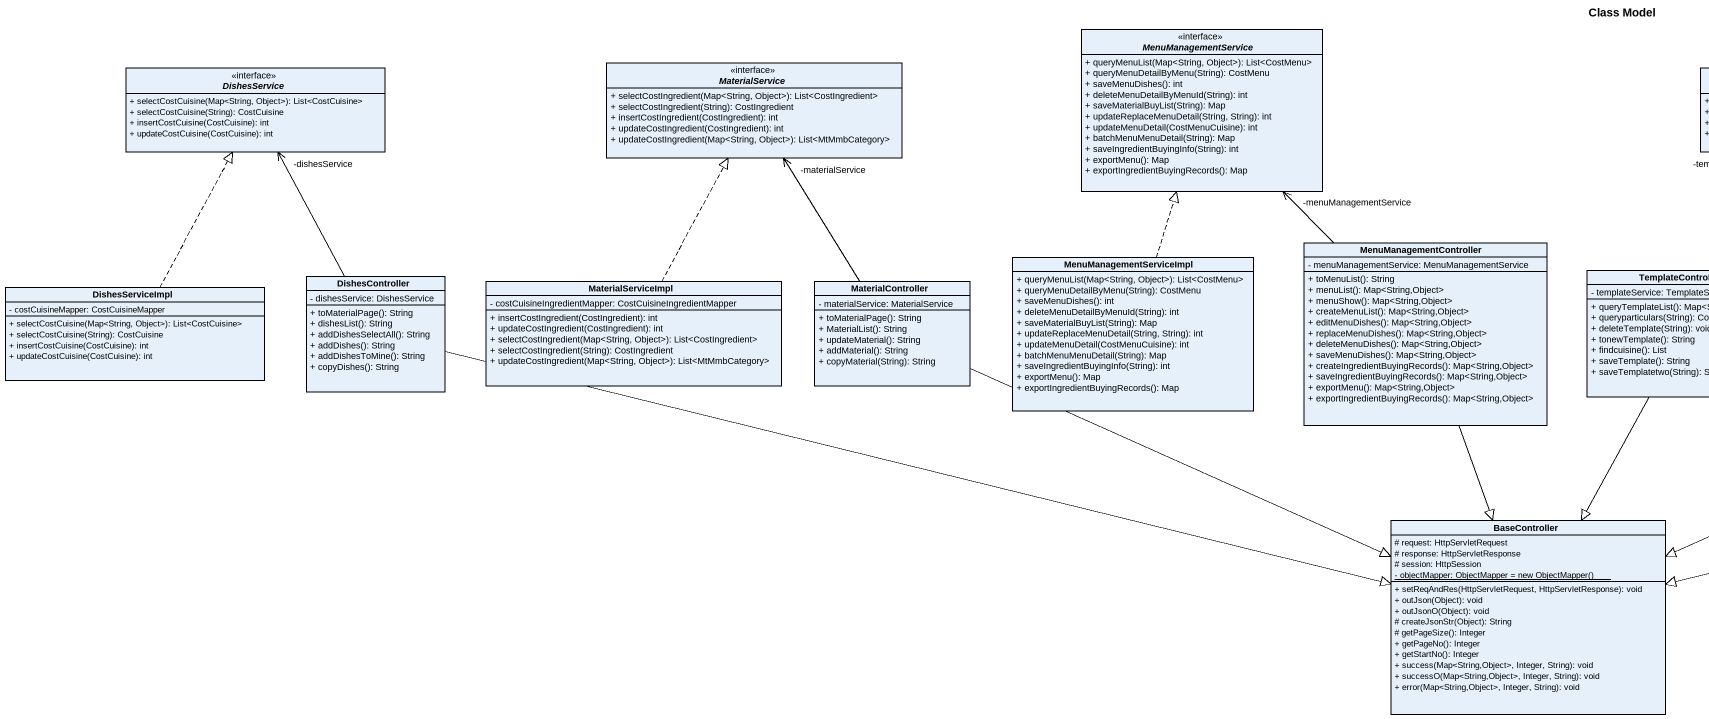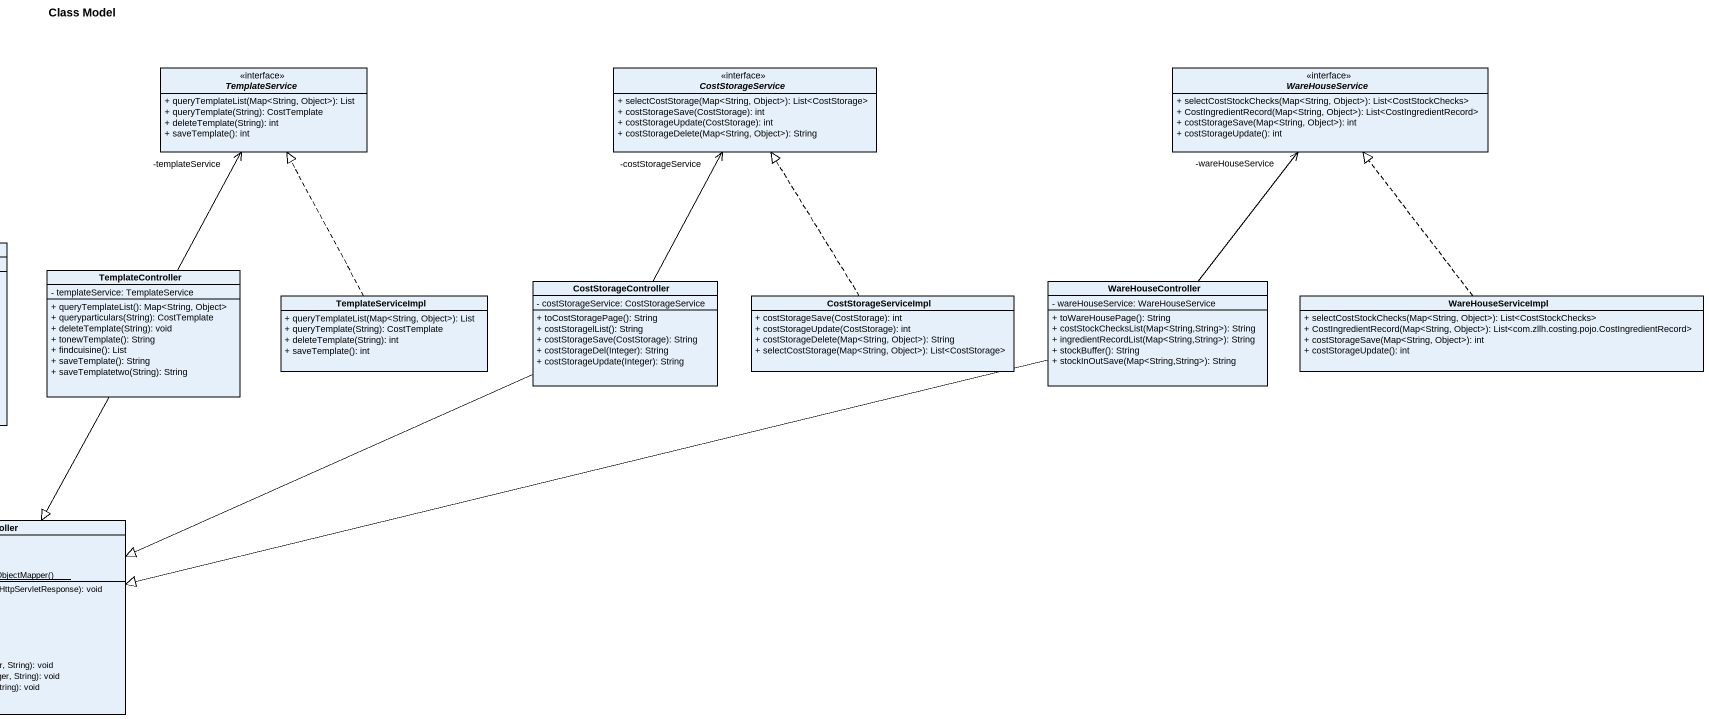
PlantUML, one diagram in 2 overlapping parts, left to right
@startuml
title Class Model
hide circle
hide empty members
skinparam classAttributeIconSize 0
interface MenuManagementService {
  + queryMenuList(Map<String, Object>): List<CostMenu>
  + queryMenuDetailByMenu(String): CostMenu
  + saveMenuDishes(): int
  + deleteMenuDetailByMenuId(String): int
  + saveMaterialBuyList(String): Map
  + updateReplaceMenuDetail(String, String): int
  + updateMenuDetail(CostMenuCuisine): int
  + batchMenuMenuDetail(String): Map
  + saveIngredientBuyingInfo(String): int
  + exportMenu(): Map
  + exportIngredientBuyingRecords(): Map
}
interface DishesService <<interface>> {
  + selectCostCuisine(Map<String, Object>): List<CostCuisine>
  + selectCostCuisine(String): CostCuisine
  + insertCostCuisine(CostCuisine): int
  + updateCostCuisine(CostCuisine): int
}
interface MaterialService <<interface>> {
  + selectCostIngredient(Map<String, Object>): List<CostIngredient>
  + selectCostIngredient(String): CostIngredient
  + insertCostIngredient(CostIngredient): int
  + updateCostIngredient(CostIngredient): int
  + updateCostIngredient(Map<String, Object>): List<MtMmbCategory>
}
interface TemplateService <<interface>> {
  + queryTemplateList(Map<String, Object>): List
  + queryTemplate(String): CostTemplate
  + deleteTemplate(String): int
  + saveTemplate(): int
}
interface CostStorageService {
  + selectCostStorage(Map<String, Object>): List<CostStorage>
  + costStorageSave(CostStorage): int
  + costStorageUpdate(CostStorage): int
  + costStorageDelete(Map<String, Object>): String
}
interface WareHouseService {
  + selectCostStockChecks(Map<String, Object>): List<CostStockChecks>
  + CostIngredientRecord(Map<String, Object>): List<CostIngredientRecord>
  + costStorageSave(Map<String, Object>): int
  + costStorageUpdate(): int
}
class DishesController {
  - dishesService: DishesService
  + toMaterialPage(): String
  + dishesList(): String
  + addDishesSelectAll(): String
  + addDishes(): String
  + addDishesToMine(): String
  + copyDishes(): String
}
class MenuManagementServiceImpl {
  + queryMenuList(Map<String, Object>): List<CostMenu>
  + queryMenuDetailByMenu(String): CostMenu
  + saveMenuDishes(): int
  + deleteMenuDetailByMenuId(String): int
  + saveMaterialBuyList(String): Map
  + updateReplaceMenuDetail(String, String): int
  + updateMenuDetail(CostMenuCuisine): int
  + batchMenuMenuDetail(String): Map
  + saveIngredientBuyingInfo(String): int
  + exportMenu(): Map
  + exportIngredientBuyingRecords(): Map
}
class MenuManagementController {
  - menuManagementService: MenuManagementService
  + toMenuList(): String
  + menuList(): Map<String,Object>
  + menuShow(): Map<String,Object>
  + createMenuList(): Map<String,Object>
  + editMenuDishes(): Map<String,Object>
  + replaceMenuDishes(): Map<String,Object>
  + deleteMenuDishes(): Map<String,Object>
  + saveMenuDishes(): Map<String,Object>
  + createIngredientBuyingRecords(): Map<String,Object>
  + saveIngredientBuyingRecords(): Map<String,Object>
  + exportMenu(): Map<String,Object>
  + exportIngredientBuyingRecords(): Map<String,Object>
}
class TemplateController {
  - templateService: TemplateService
  + queryTemplateList(): Map<String, Object>
  + queryparticulars(String): CostTemplate
  + deleteTemplate(String): void
  + tonewTemplate(): String
  + findcuisine(): List
  + saveTemplate(): String
  + saveTemplatetwo(String): String
}
class DishesServiceImpl {
  - costCuisineMapper: CostCuisineMapper
  + selectCostCuisine(Map<String, Object>): List<CostCuisine>
  + selectCostCuisine(String): CostCuisine
  + insertCostCuisine(CostCuisine): int
  + updateCostCuisine(CostCuisine): int
}
class MaterialServiceImpl {
  - costCuisineIngredientMapper: CostCuisineIngredientMapper
  + insertCostIngredient(CostIngredient): int
  + updateCostIngredient(CostIngredient): int
  + selectCostIngredient(Map<String, Object>): List<CostIngredient>
  + selectCostIngredient(String): CostIngredient
  + updateCostIngredient(Map<String, Object>): List<MtMmbCategory>
}
class MaterialController {
  - materialService: MaterialService
  + toMaterialPage(): String
  + MaterialList(): String
  + updateMaterial(): String
  + addMaterial(): String
  + copyMaterial(String): String
}
class TemplateServiceImpl {
  + queryTemplateList(Map<String, Object>): List
  + queryTemplate(String): CostTemplate
  + deleteTemplate(String): int
  + saveTemplate(): int
}
class CostStorageController {
  - costStorageService: CostStorageService
  + toCostStoragePage(): String
  + costStoragelList(): String
  + costStorageSave(CostStorage): String
  + costStorageDel(Integer): String
  + costStorageUpdate(Integer): String
}
class CostStorageServiceImpl {
  + costStorageSave(CostStorage): int
  + costStorageUpdate(CostStorage): int
  + costStorageDelete(Map<String, Object>): String
  + selectCostStorage(Map<String, Object>): List<CostStorage>
}
class WareHouseController {
  - wareHouseService: WareHouseService
  + toWareHousePage(): String
  + costStockChecksList(Map<String,String>): String
  + ingredientRecordList(Map<String,String>): String
  + stockBuffer(): String
  + stockInOutSave(Map<String,String>): String
}
class WareHouseServiceImpl {
  + selectCostStockChecks(Map<String, Object>): List<CostStockChecks>
  + CostIngredientRecord(Map<String, Object>): List<com.zllh.costing.pojo.CostIngredientRecord>
  + costStorageSave(Map<String, Object>): int
  + costStorageUpdate(): int
}
class BaseController {
  # request: HttpServletRequest
  # response: HttpServletResponse
  # session: HttpSession
  {static} {field} - objectMapper: ObjectMapper = new ObjectMapper()
  + setReqAndRes(HttpServletRequest, HttpServletResponse): void
  + outJson(Object): void
  + outJsonO(Object): void
  # createJsonStr(Object): String
  # getPageSize(): Integer
  + getPageNo(): Integer
  + getStartNo(): Integer
  + success(Map<String,Object>, Integer, String): void
  + successO(Map<String,Object>, Integer, String): void
  + error(Map<String,Object>, Integer, String): void
}
DishesController -up-> "-dishesService" DishesService
DishesController -right-|> BaseController
MenuManagementServiceImpl .up.|> MenuManagementService
MenuManagementController -up-> "-menuManagementService" MenuManagementService
MenuManagementController --|> BaseController
TemplateController -up-> "-templateService" TemplateService
TemplateController --|> BaseController
DishesServiceImpl .up.|> DishesService
MaterialServiceImpl .up.|> MaterialService
MaterialController -up-> "-materialService" MaterialService
MaterialController -right-|> BaseController
TemplateServiceImpl .up.|> TemplateService
CostStorageController -up-> "-costStorageService" CostStorageService
CostStorageController -left-|> BaseController
CostStorageServiceImpl .up.|> CostStorageService
WareHouseController -up-> "-wareHouseService" WareHouseService
WareHouseController -left-|> BaseController
WareHouseServiceImpl .up.|> WareHouseService
@enduml
